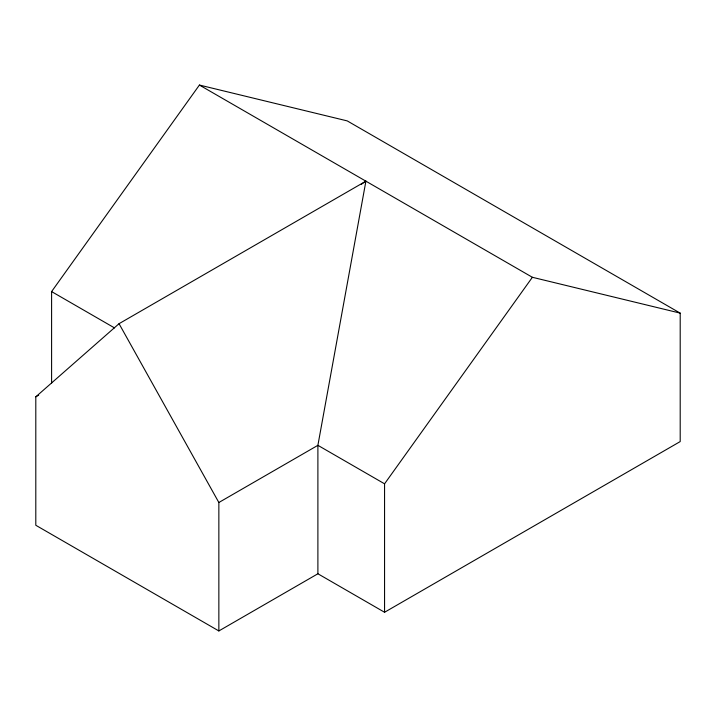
<?xml version="1.0" encoding="UTF-8"?>
<svg xmlns="http://www.w3.org/2000/svg" width="716" height="716" viewBox="0 0 716 716"><rect width="100%" height="100%" fill="white"/><g stroke="black" fill="none" stroke-linecap="round" stroke-linejoin="round"><path stroke-width="1.07" d="M365.903 181.166L317.895 445.325L317.895 573.767L218.854 630.948L35.8 525.267L35.8 396.825L119.044 323.695L365.903 181.166L361.294 184.325M51.597 383.167L51.597 291.582L199.415 85.052L347.233 120.897L680.2 313.134L680.2 441.575L384.564 612.261L317.895 573.767M384.564 612.261L384.564 483.819L532.382 277.289L680.2 313.134M35.8 396.825L38.682 395.151M218.854 630.948L218.854 502.507L317.895 445.325L384.564 483.819M199.415 85.052L532.382 277.289M51.597 291.582L114.515 327.91M119.044 323.695L218.854 502.507"/></g></svg>
